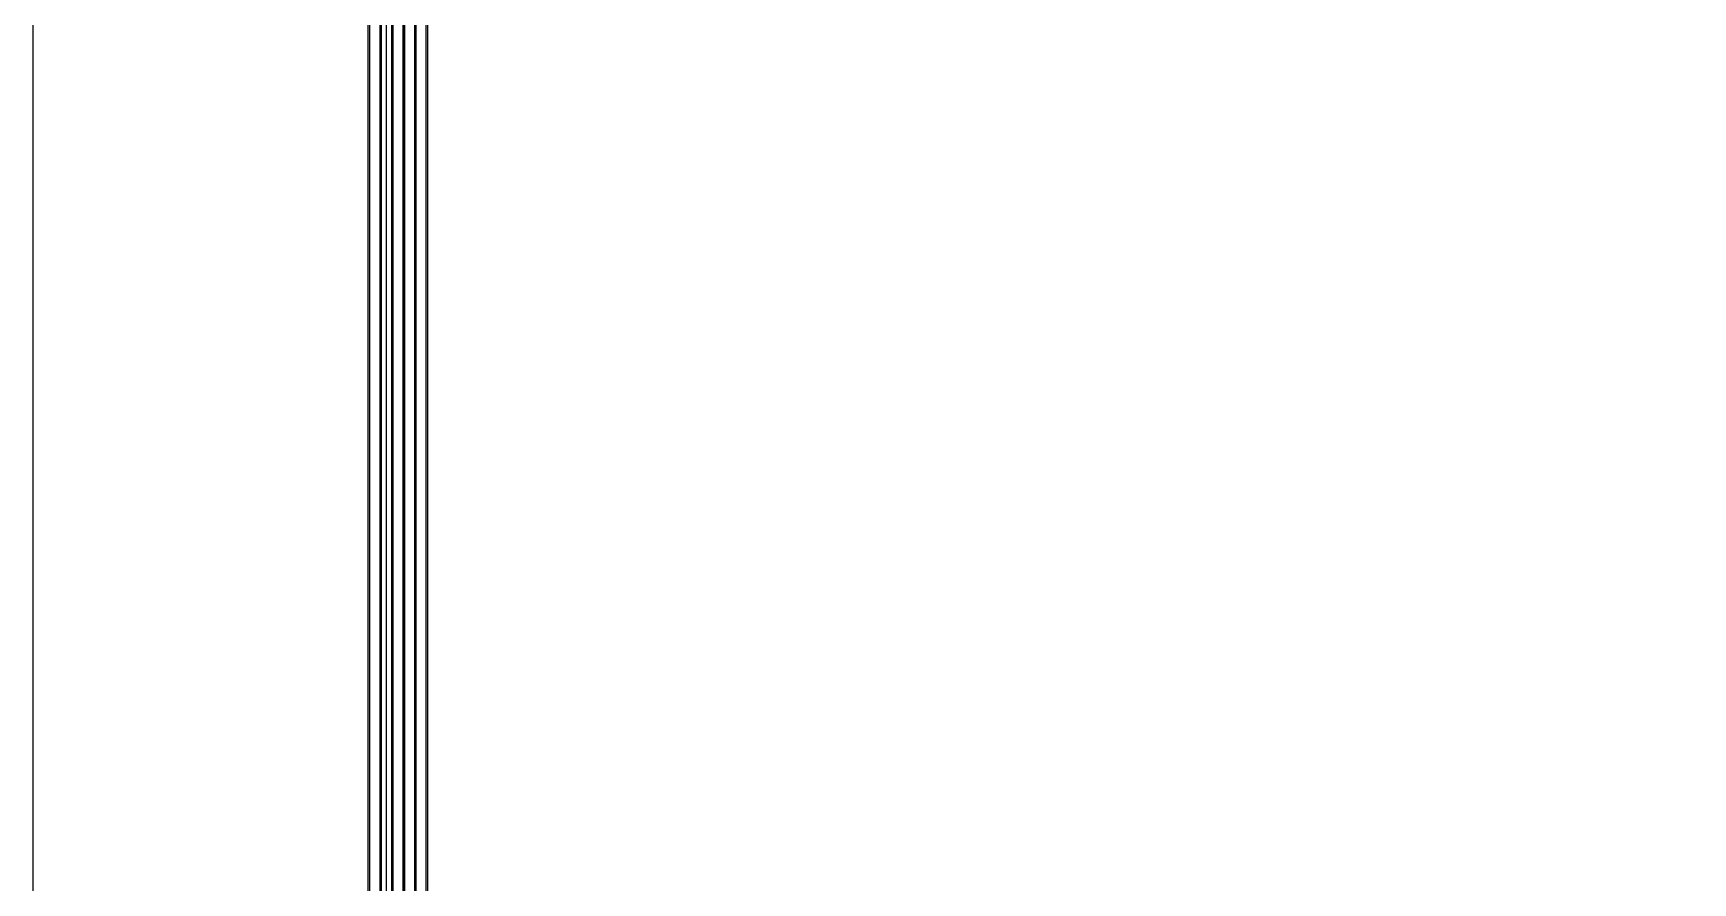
# Model space of a CAD drawing. Header units: centimetres. Extents: x -6122352 to 4157695, y -1694241 to 1947892.
# Drawn here: x 3211362 to 3684528, y 172919 to 415299 of the extents above; entities that cross this region are included whole.
import ezdxf

# ---------------------------------------------------------------- set-up
doc = ezdxf.new("R2010")
doc.units = ezdxf.units.CM
doc.header["$MEASUREMENT"] = 0
doc.layers.add('@MI-TYPE-01', color=30, linetype='Continuous')

msp = doc.modelspace()

# ---------------------------------------------------------------- linework, layer by layer
msp.add_lwpolyline([(3211363.15958, 919491.60987), (4157693.39982, 919491.60987), (4157693.39982, -460680.45121), (3211363.15958, -460680.45121)], close=True)
at = {"layer": '@MI-TYPE-01', "color": 8}
for p in [(3306895.54795, 66904.0793), (3307295.54794, 66904.00839), (3310281.84683, 66900.55936), (3310681.84682, 66900.48846), (3312122.06028, 66900.20124), (3312132.06217, 66903.03596), (3313572.33455, 66900.47028), (3313972.33495, 66902.70944), (3316862.82259, 66902.19709), (3317262.82226, 66900.31029), (3317272.79744, 66900.30452), (3320153.31016, 66901.25174), (3320553.31015, 66901.18084), (3323443.7977, 66900.20302), (3323843.77352, 66899.97153)]:
    msp.add_xline(p, (0, 1), dxfattribs=at)
at = {"layer": '@MI-TYPE-01', "color": 0, "const_width": 2.5}
msp.add_lwpolyline([(3211363.15958, 242597.06412), (4157693.39982, 242597.06412)], dxfattribs=at)

doc.saveas('drawing.dxf')
